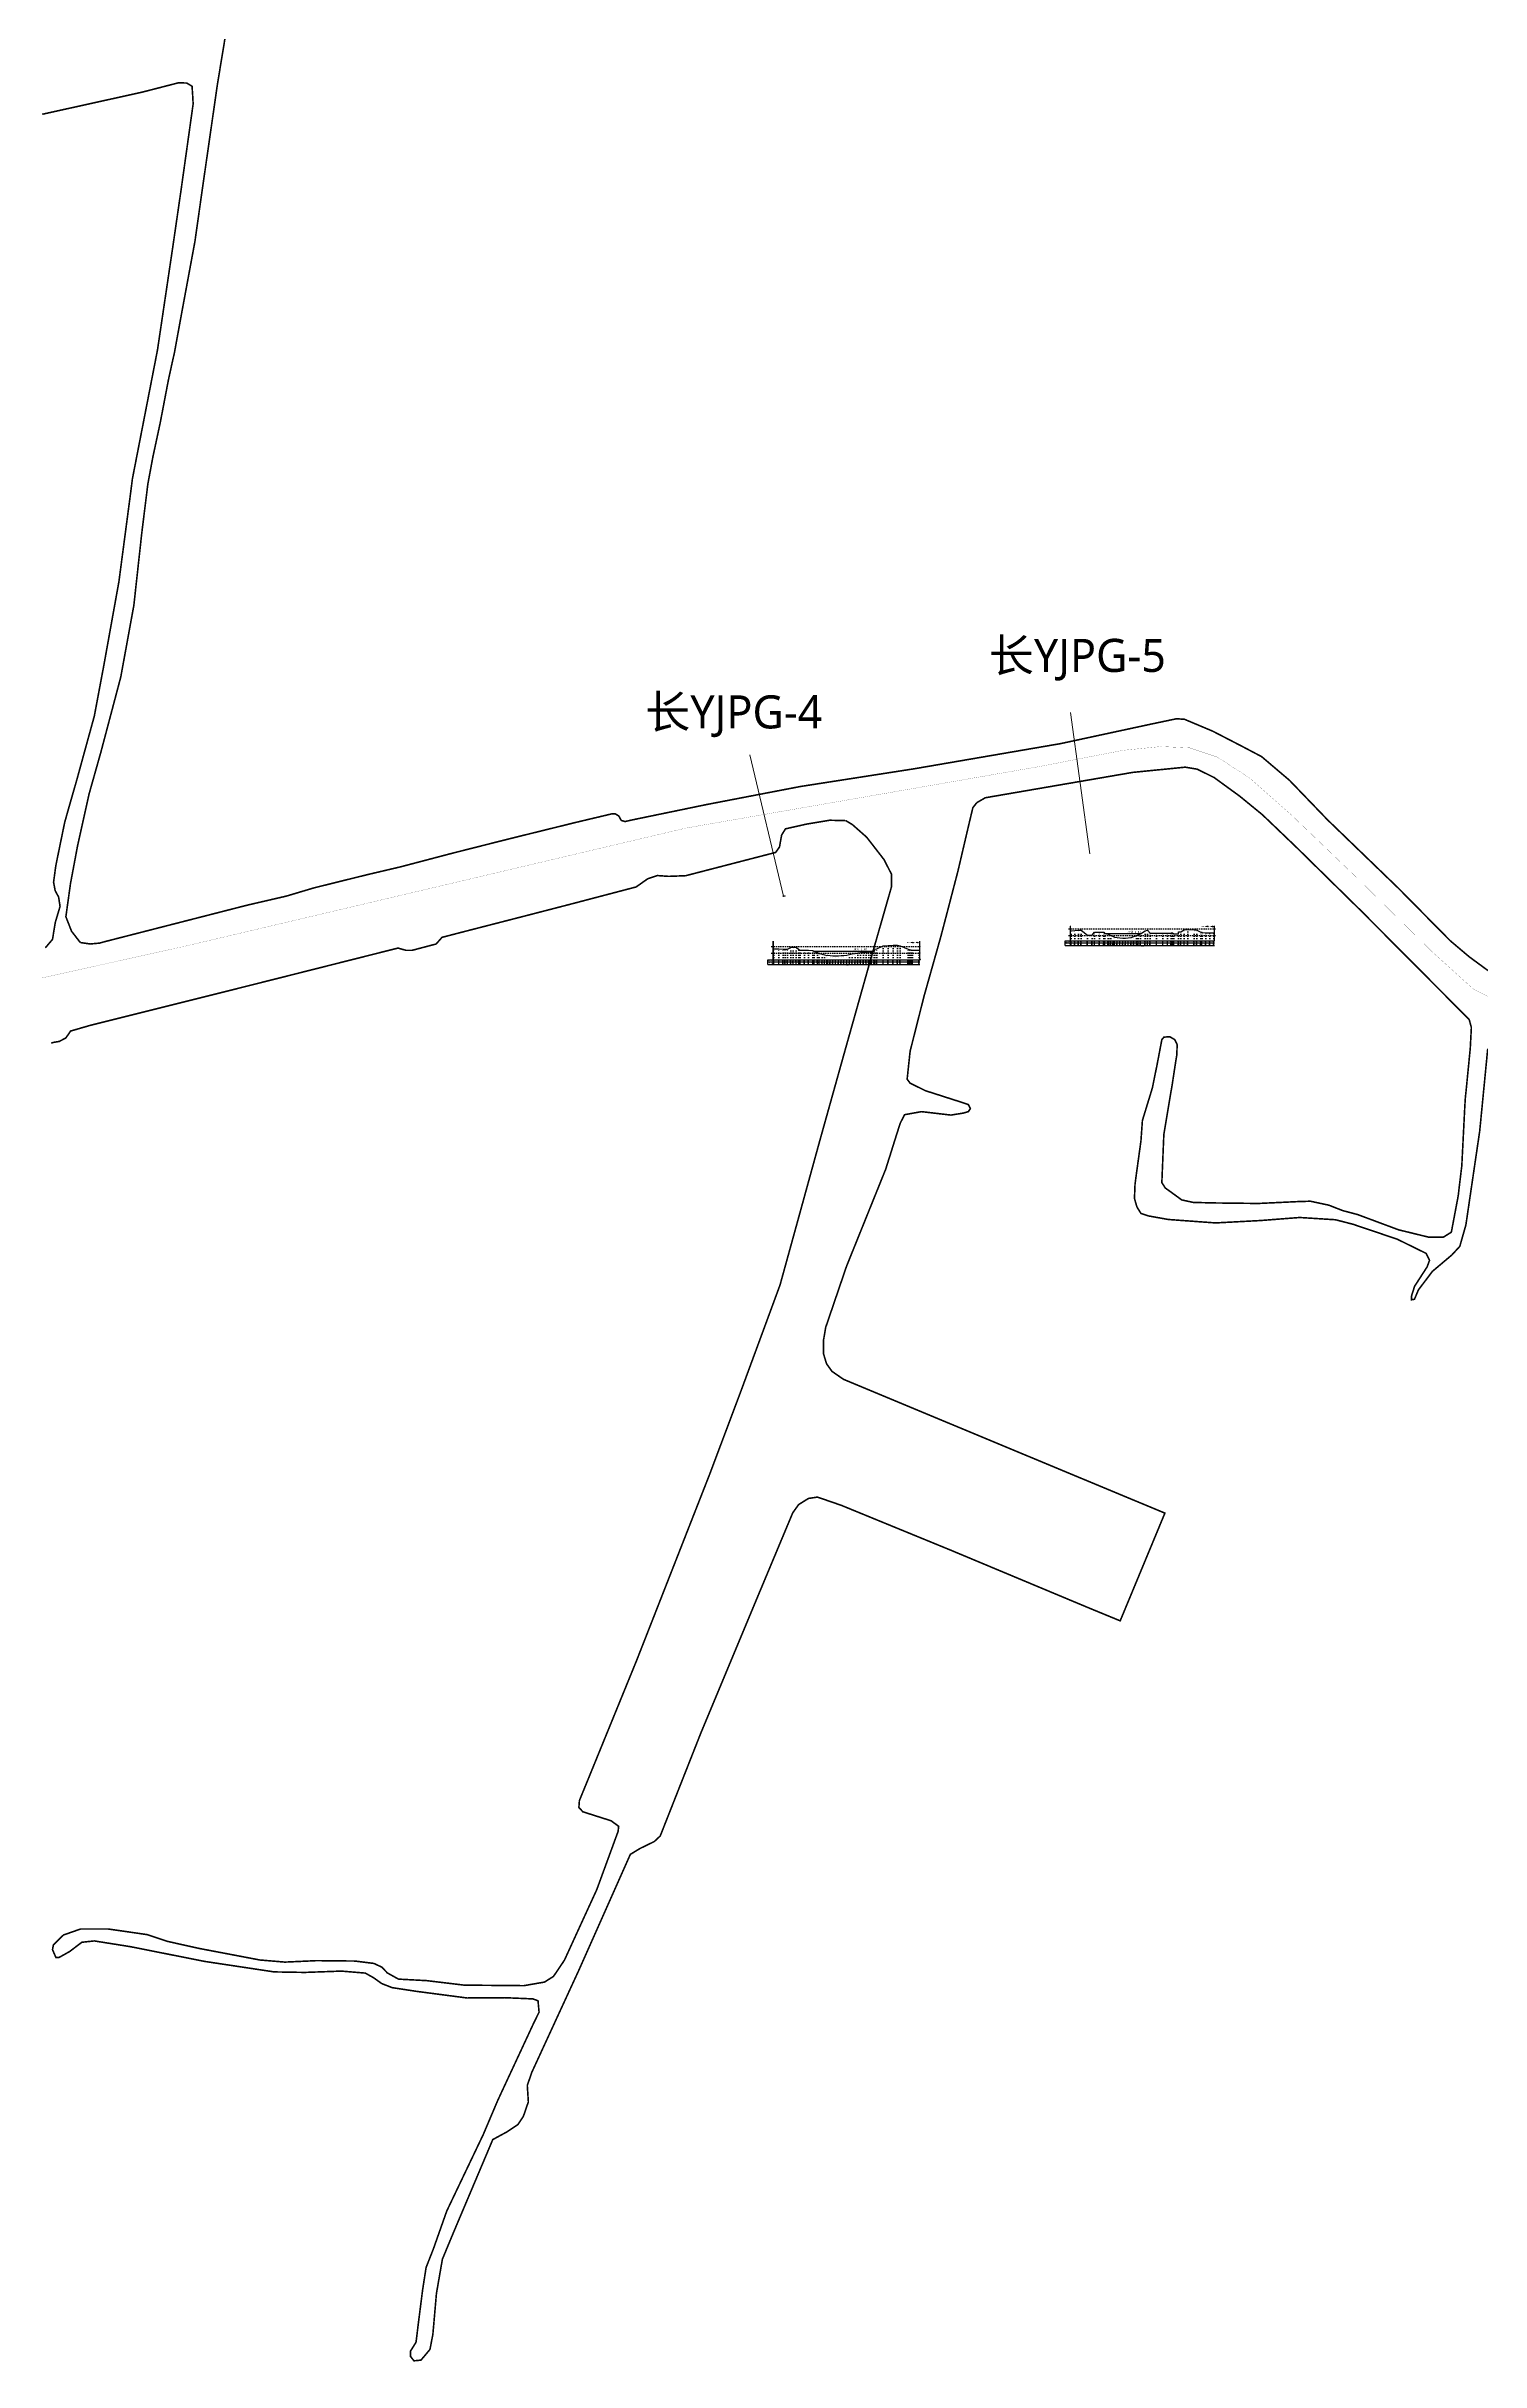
# Model space of a CAD drawing. Header units: millimetres. Extents: x 492417 to 501387, y 3423661 to 3433273.
# Drawn here: x 494149 to 495234, y 3423661 to 3425410 of the extents above; entities that cross this region are included whole.
import ezdxf
from ezdxf.enums import TextEntityAlignment as Align

# ---------------------------------------------------------------- set-up
doc = ezdxf.new("R2010")
doc.units = ezdxf.units.MM
doc.linetypes.add('X4', pattern=[1.6, 0, -1.6])
for name, color, linetype in [('DMX', 1, 'Continuous'), ('zdm1', 2, 'Continuous'), ('ZDMT5', 3, 'Continuous'), ('断面号', 7, 'Continuous'), ('断面线', 6, 'Continuous'), ('水位', 4, 'Continuous')]:
    doc.layers.add(name, color=color, linetype=linetype)
doc.layers.add('市级河道', color=160, linetype='Continuous', lineweight=40)
doc.layers.add('常水位岸线', color=7, linetype='Continuous', lineweight=0, true_color=0x00aeef)
doc.styles.add('HZ', font='rs.shx', dxfattribs={"width": 0.8, "bigfont": 'hztxt.shx'})
doc.styles.add('stxt', font='txt.shx', dxfattribs={"width": 0.8, "bigfont": 'hztxt.shx'})
doc.styles.add('微软雅黑', font='msyh.ttf')
doc.styles.add('黑体', font='simhei.ttf')

# ---------------------------------------------------------------- blocks, each defined once
blk = doc.blocks.new('0806042')
blk.add_lwpolyline([(-0.1, 0, 0.2, 0.2, 1), (0.1, 0, 0.2, 0.2, 1)], format="xyseb", close=True)

msp = doc.modelspace()

# ---------------------------------------------------------------- linework, layer by layer
at = {"layer": 'DMX', "linetype": 'Continuous', "flags": 128}
for points in [[(494923.9, 3424742.1), (494926.8, 3424742.3), (494929.4, 3424742.5), (494931.4, 3424742.5), (494936.2, 3424738.8), (494939.7, 3424738.8), (494941.7, 3424741.1), (494945.3, 3424741.1), (494948.7, 3424741.1), (494949.4, 3424739.9), (494951.8, 3424739.4), (494952.3, 3424739.2), (494954, 3424738.5), (494955.8, 3424737.8), (494956.6, 3424737.3), (494958.7, 3424736.9), (494960.8, 3424736.7), (494963, 3424736.5), (494965.1, 3424736.5), (494967.1, 3424736.7), (494969.2, 3424737.1), (494971.3, 3424737.7), (494973.4, 3424738.3), (494974.7, 3424738.9), (494976.3, 3424739.7), (494979.9, 3424742.1), (494981.7, 3424742.5), (494983.6, 3424740.2), (494988.5, 3424740.2), (494993.3, 3424740.2), (494996.8, 3424740.2), (494999.5, 3424740.2), (494999.8, 3424740.5), (495000.6, 3424740.5), (495001.5, 3424739.7), (495005, 3424739.7), (495005.1, 3424741.3), (495006.9, 3424741.4), (495009.4, 3424742.7), (495012.1, 3424743), (495017, 3424742.9), (495019, 3424742.6), (495021.9, 3424741.1), (495022.7, 3424741), (495022.9, 3424740.7), (495025.8, 3424740.6), (495028.8, 3424740.6), (495031.8, 3424740.6)], [(494699.2, 3424728.5), (494703, 3424728.4), (494706.1, 3424728.3), (494707.6, 3424728.2), (494709.5, 3424728.2), (494711.9, 3424729.5), (494713.7, 3424729.7), (494716.1, 3424729.7), (494718.1, 3424727.9), (494719.1, 3424727.4), (494722.3, 3424727.4), (494725.4, 3424727.4), (494728.7, 3424727.2), (494729.7, 3424726.3), (494732.2, 3424725.6), (494733.5, 3424725), (494735.6, 3424724.3), (494737.4, 3424723.8), (494739.3, 3424723.5), (494739.9, 3424723.6), (494741.6, 3424723.4), (494743.7, 3424723.1), (494745.8, 3424723.2), (494747.9, 3424723.2), (494750, 3424723.3), (494752, 3424723.3), (494754.2, 3424723.6), (494756.4, 3424724.1), (494758.4, 3424724.6), (494760.6, 3424724.9), (494762.6, 3424725.4), (494764.7, 3424725.7), (494766.8, 3424725.9), (494768.9, 3424726), (494771, 3424726.1), (494772.4, 3424726.1), (494772.9, 3424726), (494775, 3424726.3), (494775.5, 3424728.3), (494777, 3424728.4), (494781.9, 3424730.7), (494785.5, 3424731), (494789.3, 3424731.1), (494792.7, 3424731.1), (494794.7, 3424730.8), (494800.6, 3424728.1), (494801.8, 3424727.9), (494802.9, 3424727.6), (494804, 3424727.5), (494808.9, 3424727.5)]]:
    msp.add_lwpolyline(points, dxfattribs=at)
at = {"layer": 'zdm1', "linetype": 'X4'}
for p, q in [((494922.4, 3424743.5), (495033.3, 3424743.5)), ((494922.4, 3424738.5), (495033.3, 3424738.5)), ((494697.7, 3424730.2), (494810.4, 3424730.2)), ((494697.7, 3424725.2), (494810.4, 3424725.2)), ((494697.7, 3424720.2), (494810.4, 3424720.2))]:
    msp.add_line(p, q, dxfattribs=at)
at = {"layer": 'zdm1', "linetype": 'Continuous'}
for p, q in [((494923.4, 3424734.5), (494923.4, 3424745.5)), ((494923.5, 3424734.5), (494923.5, 3424745.5)), ((495032.3, 3424734.5), (495032.3, 3424745.5)), ((495032.4, 3424734.5), (495032.4, 3424745.5)), ((494694.7, 3424716.7), (494694.7, 3424720.2)), ((494694.7, 3424720.2), (494699.2, 3424720.2)), ((494694.7, 3424718.7), (494809.4, 3424718.7)), ((494698.7, 3424720.2), (494698.7, 3424734.2)), ((494698.7, 3424716.7), (494698.7, 3424720.2)), ((494698.8, 3424720.2), (494698.8, 3424734.2)), ((494699.2, 3424720.2), (494809.4, 3424720.2)), ((494809.4, 3424720.2), (494809.4, 3424734.2)), ((494809.5, 3424720.2), (494809.5, 3424734.2)), ((494919.4, 3424731), (494919.4, 3424734.5)), ((494919.4, 3424734.5), (494923.9, 3424734.5)), ((494919.4, 3424733), (495032.3, 3424733)), ((494919.4, 3424731), (495032.3, 3424731)), ((494923.4, 3424731), (494923.4, 3424734.5)), ((494923.9, 3424734.5), (495032.3, 3424734.5)), ((494694.7, 3424716.7), (494809.4, 3424716.7))]:
    msp.add_line(p, q, dxfattribs=at)
at = {"layer": 'zdm1', "linetype": 'Continuous', "flags": 128}
for points in [[(494923.4, 3424745.5, 0.1, 0.1, 0), (494923.4, 3424746.5, 0.1, 0.1, 0)], [(494923.4, 3424743.5, 0.1, 0.1, 0), (494923.4, 3424744.5, 0.1, 0.1, 0)], [(494923.4, 3424741.5, 0.1, 0.1, 0), (494923.4, 3424742.5, 0.1, 0.1, 0)], [(494923.4, 3424739.5, 0.1, 0.1, 0), (494923.4, 3424740.5, 0.1, 0.1, 0)], [(494923.4, 3424737.5, 0.1, 0.1, 0), (494923.4, 3424738.5, 0.1, 0.1, 0)], [(494923.4, 3424735.5, 0.1, 0.1, 0), (494923.4, 3424736.5, 0.1, 0.1, 0)], [(495032.3, 3424745.5, 0.1, 0.1, 0), (495032.3, 3424746.5, 0.1, 0.1, 0)], [(495032.3, 3424743.5, 0.1, 0.1, 0), (495032.3, 3424744.5, 0.1, 0.1, 0)], [(495032.3, 3424741.5, 0.1, 0.1, 0), (495032.3, 3424742.5, 0.1, 0.1, 0)], [(495032.3, 3424739.5, 0.1, 0.1, 0), (495032.3, 3424740.5, 0.1, 0.1, 0)], [(495032.3, 3424737.5, 0.1, 0.1, 0), (495032.3, 3424738.5, 0.1, 0.1, 0)], [(495032.3, 3424735.5, 0.1, 0.1, 0), (495032.3, 3424736.5, 0.1, 0.1, 0)], [(494698.7, 3424733.2, 0.1, 0.1, 0), (494698.7, 3424734.2, 0.1, 0.1, 0)], [(494698.7, 3424731.2, 0.1, 0.1, 0), (494698.7, 3424732.2, 0.1, 0.1, 0)], [(494698.7, 3424729.2, 0.1, 0.1, 0), (494698.7, 3424730.2, 0.1, 0.1, 0)], [(494698.7, 3424727.2, 0.1, 0.1, 0), (494698.7, 3424728.2, 0.1, 0.1, 0)], [(494698.7, 3424725.2, 0.1, 0.1, 0), (494698.7, 3424726.2, 0.1, 0.1, 0)], [(494698.7, 3424723.2, 0.1, 0.1, 0), (494698.7, 3424724.2, 0.1, 0.1, 0)], [(494698.7, 3424721.2, 0.1, 0.1, 0), (494698.7, 3424722.2, 0.1, 0.1, 0)], [(494809.4, 3424733.2, 0.1, 0.1, 0), (494809.4, 3424734.2, 0.1, 0.1, 0)], [(494809.4, 3424731.2, 0.1, 0.1, 0), (494809.4, 3424732.2, 0.1, 0.1, 0)], [(494809.4, 3424729.2, 0.1, 0.1, 0), (494809.4, 3424730.2, 0.1, 0.1, 0)], [(494809.4, 3424727.2, 0.1, 0.1, 0), (494809.4, 3424728.2, 0.1, 0.1, 0)], [(494809.4, 3424725.2, 0.1, 0.1, 0), (494809.4, 3424726.2, 0.1, 0.1, 0)], [(494809.4, 3424723.2, 0.1, 0.1, 0), (494809.4, 3424724.2, 0.1, 0.1, 0)], [(494809.4, 3424721.2, 0.1, 0.1, 0), (494809.4, 3424722.2, 0.1, 0.1, 0)]]:
    msp.add_lwpolyline(points, format="xyseb", dxfattribs=at)
at = {"layer": 'ZDMT5', "linetype": 'X4'}
for p, q in [((494923.9, 3424734.5), (494923.9, 3424742.1)), ((494926.8, 3424734.5), (494926.8, 3424742.3)), ((494929.4, 3424734.5), (494929.4, 3424742.5)), ((494931.4, 3424734.5), (494931.4, 3424742.5)), ((494936.2, 3424734.5), (494936.2, 3424738.8)), ((494939.7, 3424734.5), (494939.7, 3424738.8)), ((494941.7, 3424734.5), (494941.7, 3424741.1)), ((494945.3, 3424734.5), (494945.3, 3424741.1)), ((494948.7, 3424734.5), (494948.7, 3424741.1)), ((494949.4, 3424734.5), (494949.4, 3424739.9)), ((494951.8, 3424734.5), (494951.8, 3424739.4)), ((494952.3, 3424734.5), (494952.3, 3424739.2)), ((494954, 3424734.5), (494954, 3424738.5)), ((494955.8, 3424734.5), (494955.8, 3424737.8)), ((494956.6, 3424734.5), (494956.6, 3424737.3)), ((494958.7, 3424734.5), (494958.7, 3424736.9)), ((494960.8, 3424734.5), (494960.8, 3424736.7)), ((494963, 3424734.5), (494963, 3424736.5)), ((494965.1, 3424734.5), (494965.1, 3424736.5)), ((494967.1, 3424734.5), (494967.1, 3424736.7)), ((494969.2, 3424734.5), (494969.2, 3424737.1)), ((494971.3, 3424734.5), (494971.3, 3424737.7)), ((494973.4, 3424734.5), (494973.4, 3424738.3)), ((494974.7, 3424734.5), (494974.7, 3424738.9)), ((494976.3, 3424734.5), (494976.3, 3424739.7)), ((494979.9, 3424734.5), (494979.9, 3424742.1)), ((494981.7, 3424734.5), (494981.7, 3424742.5)), ((494983.6, 3424734.5), (494983.6, 3424740.2)), ((494988.5, 3424734.5), (494988.5, 3424740.2)), ((494993.3, 3424734.5), (494993.3, 3424740.2)), ((494996.8, 3424734.5), (494996.8, 3424740.2)), ((494999.5, 3424734.5), (494999.5, 3424740.2)), ((494999.8, 3424734.5), (494999.8, 3424740.5)), ((495000.6, 3424734.5), (495000.6, 3424740.5)), ((495001.5, 3424734.5), (495001.5, 3424739.7)), ((495005, 3424734.5), (495005, 3424739.7)), ((495005.1, 3424734.5), (495005.1, 3424741.3)), ((495006.9, 3424734.5), (495006.9, 3424741.4)), ((495009.4, 3424734.5), (495009.4, 3424742.7)), ((495012.1, 3424734.5), (495012.1, 3424743)), ((495017, 3424734.5), (495017, 3424742.9)), ((495019, 3424734.5), (495019, 3424742.6)), ((495021.9, 3424734.5), (495021.9, 3424741.1)), ((495022.7, 3424734.5), (495022.7, 3424741)), ((495022.9, 3424734.5), (495022.9, 3424740.7)), ((495025.8, 3424734.5), (495025.8, 3424740.6)), ((495028.8, 3424734.5), (495028.8, 3424740.6)), ((495031.8, 3424734.5), (495031.8, 3424740.6)), ((494699.2, 3424720.2), (494699.2, 3424728.5)), ((494703, 3424720.2), (494703, 3424728.4)), ((494706.1, 3424720.2), (494706.1, 3424728.3)), ((494707.6, 3424720.2), (494707.6, 3424728.2)), ((494709.5, 3424720.2), (494709.5, 3424728.2)), ((494711.9, 3424720.2), (494711.9, 3424729.5)), ((494713.7, 3424720.2), (494713.7, 3424729.7)), ((494716.1, 3424720.2), (494716.1, 3424729.7)), ((494718.1, 3424720.2), (494718.1, 3424727.9)), ((494719.1, 3424720.2), (494719.1, 3424727.4)), ((494722.3, 3424720.2), (494722.3, 3424727.4)), ((494725.4, 3424720.2), (494725.4, 3424727.4)), ((494728.7, 3424720.2), (494728.7, 3424727.2)), ((494729.7, 3424720.2), (494729.7, 3424726.3)), ((494732.2, 3424720.2), (494732.2, 3424725.6)), ((494733.5, 3424720.2), (494733.5, 3424725)), ((494735.6, 3424720.2), (494735.6, 3424724.3)), ((494737.4, 3424720.2), (494737.4, 3424723.8)), ((494739.3, 3424720.2), (494739.3, 3424723.5)), ((494739.9, 3424720.2), (494739.9, 3424723.6)), ((494741.6, 3424720.2), (494741.6, 3424723.4)), ((494743.7, 3424720.2), (494743.7, 3424723.1)), ((494745.8, 3424720.2), (494745.8, 3424723.2)), ((494747.9, 3424720.2), (494747.9, 3424723.2)), ((494750, 3424720.2), (494750, 3424723.3)), ((494752, 3424720.2), (494752, 3424723.3)), ((494754.2, 3424720.2), (494754.2, 3424723.6)), ((494756.4, 3424720.2), (494756.4, 3424724.1)), ((494758.4, 3424720.2), (494758.4, 3424724.6)), ((494760.6, 3424720.2), (494760.6, 3424724.9)), ((494762.6, 3424720.2), (494762.6, 3424725.4)), ((494764.7, 3424720.2), (494764.7, 3424725.7)), ((494766.8, 3424720.2), (494766.8, 3424725.9)), ((494768.9, 3424720.2), (494768.9, 3424726)), ((494771, 3424720.2), (494771, 3424726.1)), ((494772.4, 3424720.2), (494772.4, 3424726.1)), ((494772.9, 3424720.2), (494772.9, 3424726)), ((494775, 3424720.2), (494775, 3424726.3)), ((494775.5, 3424720.2), (494775.5, 3424728.3)), ((494777, 3424720.2), (494777, 3424728.4)), ((494781.9, 3424720.2), (494781.9, 3424730.7)), ((494785.5, 3424720.2), (494785.5, 3424731)), ((494789.3, 3424720.2), (494789.3, 3424731.1)), ((494792.7, 3424720.2), (494792.7, 3424731.1)), ((494794.7, 3424720.2), (494794.7, 3424730.8)), ((494800.6, 3424720.2), (494800.6, 3424728.1)), ((494801.8, 3424720.2), (494801.8, 3424727.9)), ((494802.9, 3424720.2), (494802.9, 3424727.6)), ((494804, 3424720.2), (494804, 3424727.5)), ((494808.9, 3424720.2), (494808.9, 3424727.5))]:
    msp.add_line(p, q, dxfattribs=at)
at = {"layer": 'ZDMT5', "linetype": 'Continuous'}
for p, q in [((494699.2, 3424716.7), (494699.2, 3424720.2)), ((494703, 3424716.7), (494703, 3424720.2)), ((494706.1, 3424716.7), (494706.1, 3424720.2)), ((494707.6, 3424716.7), (494707.6, 3424720.2)), ((494709.5, 3424716.7), (494709.5, 3424720.2)), ((494711.9, 3424716.7), (494711.9, 3424720.2)), ((494713.7, 3424716.7), (494713.7, 3424720.2)), ((494716.1, 3424716.7), (494716.1, 3424720.2)), ((494718.1, 3424716.7), (494718.1, 3424720.2)), ((494719.1, 3424716.7), (494719.1, 3424720.2)), ((494722.3, 3424716.7), (494722.3, 3424720.2)), ((494725.4, 3424716.7), (494725.4, 3424720.2)), ((494728.7, 3424716.7), (494728.7, 3424720.2)), ((494729.7, 3424716.7), (494729.7, 3424720.2)), ((494732.2, 3424716.7), (494732.2, 3424720.2)), ((494733.5, 3424716.7), (494733.5, 3424720.2)), ((494735.6, 3424716.7), (494735.6, 3424720.2)), ((494737.4, 3424716.7), (494737.4, 3424720.2)), ((494739.3, 3424716.7), (494739.3, 3424720.2)), ((494739.9, 3424716.7), (494739.9, 3424720.2)), ((494741.6, 3424716.7), (494741.6, 3424720.2)), ((494743.7, 3424716.7), (494743.7, 3424720.2)), ((494745.8, 3424716.7), (494745.8, 3424720.2)), ((494747.9, 3424716.7), (494747.9, 3424720.2)), ((494750, 3424716.7), (494750, 3424720.2)), ((494752, 3424716.7), (494752, 3424720.2)), ((494754.2, 3424716.7), (494754.2, 3424720.2)), ((494756.4, 3424716.7), (494756.4, 3424720.2)), ((494758.4, 3424716.7), (494758.4, 3424720.2)), ((494760.6, 3424716.7), (494760.6, 3424720.2)), ((494762.6, 3424716.7), (494762.6, 3424720.2)), ((494764.7, 3424716.7), (494764.7, 3424720.2)), ((494766.8, 3424716.7), (494766.8, 3424720.2)), ((494768.9, 3424716.7), (494768.9, 3424720.2)), ((494771, 3424716.7), (494771, 3424720.2)), ((494772.4, 3424716.7), (494772.4, 3424720.2)), ((494772.9, 3424716.7), (494772.9, 3424720.2)), ((494775, 3424716.7), (494775, 3424720.2)), ((494775.5, 3424716.7), (494775.5, 3424720.2)), ((494777, 3424716.7), (494777, 3424720.2)), ((494781.9, 3424716.7), (494781.9, 3424720.2)), ((494785.5, 3424716.7), (494785.5, 3424720.2)), ((494789.3, 3424716.7), (494789.3, 3424720.2)), ((494792.7, 3424716.7), (494792.7, 3424720.2)), ((494794.7, 3424716.7), (494794.7, 3424720.2)), ((494800.6, 3424716.7), (494800.6, 3424720.2)), ((494801.8, 3424716.7), (494801.8, 3424720.2)), ((494802.9, 3424716.7), (494802.9, 3424720.2)), ((494804, 3424716.7), (494804, 3424720.2)), ((494808.9, 3424716.7), (494808.9, 3424720.2)), ((494923.9, 3424731), (494923.9, 3424734.5)), ((494926.8, 3424731), (494926.8, 3424734.5)), ((494929.4, 3424731), (494929.4, 3424734.5)), ((494931.4, 3424731), (494931.4, 3424734.5)), ((494936.2, 3424731), (494936.2, 3424734.5)), ((494939.7, 3424731), (494939.7, 3424734.5)), ((494941.7, 3424731), (494941.7, 3424734.5)), ((494945.3, 3424731), (494945.3, 3424734.5)), ((494948.7, 3424731), (494948.7, 3424734.5)), ((494949.4, 3424731), (494949.4, 3424734.5)), ((494951.8, 3424731), (494951.8, 3424734.5)), ((494952.3, 3424731), (494952.3, 3424734.5)), ((494954, 3424731), (494954, 3424734.5)), ((494955.8, 3424731), (494955.8, 3424734.5)), ((494956.6, 3424731), (494956.6, 3424734.5)), ((494958.7, 3424731), (494958.7, 3424734.5)), ((494960.8, 3424731), (494960.8, 3424734.5)), ((494963, 3424731), (494963, 3424734.5)), ((494965.1, 3424731), (494965.1, 3424734.5)), ((494967.1, 3424731), (494967.1, 3424734.5)), ((494969.2, 3424731), (494969.2, 3424734.5)), ((494971.3, 3424731), (494971.3, 3424734.5)), ((494973.4, 3424731), (494973.4, 3424734.5)), ((494974.7, 3424731), (494974.7, 3424734.5)), ((494976.3, 3424731), (494976.3, 3424734.5)), ((494979.9, 3424731), (494979.9, 3424734.5)), ((494981.7, 3424731), (494981.7, 3424734.5)), ((494983.6, 3424731), (494983.6, 3424734.5)), ((494988.5, 3424731), (494988.5, 3424734.5)), ((494993.3, 3424731), (494993.3, 3424734.5)), ((494996.8, 3424731), (494996.8, 3424734.5)), ((494999.5, 3424731), (494999.5, 3424734.5)), ((495000.6, 3424731), (495000.6, 3424734.5)), ((495001.5, 3424731), (495001.5, 3424734.5)), ((495005, 3424731), (495005, 3424734.5)), ((495006.9, 3424731), (495006.9, 3424734.5)), ((495009.4, 3424731), (495009.4, 3424734.5)), ((495012.1, 3424731), (495012.1, 3424734.5)), ((495017, 3424731), (495017, 3424734.5)), ((495019, 3424731), (495019, 3424734.5)), ((495021.9, 3424731), (495021.9, 3424734.5)), ((495022.7, 3424731), (495022.7, 3424734.5)), ((495025.8, 3424731), (495025.8, 3424734.5)), ((495028.8, 3424731), (495028.8, 3424734.5)), ((495031.8, 3424731), (495031.8, 3424734.5))]:
    msp.add_line(p, q, dxfattribs=at)
at = {"layer": '市级河道', "lineweight": 0, "const_width": 0.1}
msp.add_lwpolyline([(494145.5, 3424706.4), (494254.7, 3424730.6), (494632.7, 3424819.7), (494900, 3424866.2), (494962.9, 3424878.4), (494991.7, 3424881.3), (495013.6, 3424880.3), (495034.3, 3424873.4), (495059.1, 3424857.4), (495091.2, 3424828.9), (495139.7, 3424782.4), (495197, 3424726.1), (495228.2, 3424697.9), (495254, 3424685.1), (495282.2, 3424676.9), (495427, 3424668.1), (495528.8, 3424673), (495646.4, 3424671.7), (495691.1, 3424670.2), (495721.1, 3424674.1), (495741.9, 3424675.1), (495772.5, 3424669.5), (495874.7, 3424650.2), (495994.6, 3424632.2)], dxfattribs=at)
at = {"layer": '常水位岸线', "const_width": 1.2, "flags": 128}
for points in [[(494288.3, 3425441.9), (494278.4, 3425381.8), (494267.9, 3425308.9), (494266.3, 3425297.7), (494261.4, 3425263.1), (494251.3, 3425208.6), (494245.9, 3425179), (494244.1, 3425171), (494241.3, 3425158.2), (494235.2, 3425126.3), (494229.6, 3425100.2), (494225.8, 3425079.8), (494221.2, 3425042.7), (494215.2, 3424988), (494205.3, 3424933.8), (494190.3, 3424877.2), (494181.3, 3424845.3), (494172.6, 3424806.1), (494167.3, 3424777.8), (494163.8, 3424752.7), (494168.1, 3424741.7), (494174.7, 3424733.2)], [(494148.3, 3424729.2), (494153.7, 3424735.6), (494155.3, 3424745.4), (494155.8, 3424748.4), (494159.4, 3424760.5), (494158.3, 3424767.6), (494155.7, 3424772.4), (494154.5, 3424778.8), (494155.9, 3424789.1), (494156.2, 3424791.3), (494158.3, 3424801.6), (494162.9, 3424824), (494166, 3424835), (494172, 3424855.9), (494185.3, 3424904.3), (494192.4, 3424942.1), (494194.8, 3424955.4), (494203.9, 3425005.9), (494212.6, 3425071.8), (494214.1, 3425083.6), (494231.4, 3425172.4), (494233.1, 3425181.2), (494244.9, 3425260.6), (494250.9, 3425301.9), (494260, 3425366.7), (494260, 3425367.6), (494259.6, 3425374.7), (494259.2, 3425380.3), (494255.2, 3425382.7), (494249, 3425382.9), (494221.4, 3425375.8), (494221.4, 3425375.8), (494145.9, 3425359.1)], [(494174.7, 3424733.2), (494182.2, 3424732.1), (494186.4, 3424732.5), (494189.1, 3424732.7), (494193, 3424733.8), (494300.8, 3424761.4), (494330.6, 3424768.3), (494351.4, 3424774.5), (494391.8, 3424784.5), (494416.9, 3424790.4), (494455.3, 3424800.5), (494499.6, 3424811.7), (494549.5, 3424824), (494576.9, 3424830.5), (494579.1, 3424830.5), (494581.9, 3424828.8), (494583.7, 3424825.5), (494586.6, 3424824.6), (494591.3, 3424825.7), (494647.9, 3424837.4), (494719.2, 3424851.1), (494805.3, 3424864.5), (494915.9, 3424883.5), (494985.5, 3424898.5), (495003.6, 3424902.3), (495009.6, 3424901.9), (495031, 3424892.9), (495052.9, 3424881.6), (495067.9, 3424873.7), (495089, 3424855.8), (495117.6, 3424826.1), (495171.7, 3424773.9), (495210.5, 3424734.6), (495224.8, 3424722.5), (495239.1, 3424712)], [(494852.6, 3424838.9), (494859, 3424842.6), (494970.7, 3424861.8), (495010.2, 3424865.7), (495019.2, 3424864.2), (495032, 3424857.9), (495051.5, 3424843.7), (495068.5, 3424829.8), (495093.7, 3424805.7), (495143.2, 3424757.1), (495224.9, 3424675)], [(494152.7, 3424657.1), (494154.2, 3424657.7), (494157.8, 3424658.3), (494158.7, 3424658.4), (494163.8, 3424661.1), (494167.4, 3424666.3), (494182.2, 3424670.6), (494221.8, 3424680.5), (494302.2, 3424700.6), (494414.9, 3424729), (494421, 3424727.3), (494425.6, 3424727.3), (494443.8, 3424732.1), (494448.2, 3424737.1), (494453.2, 3424738.4), (494462.8, 3424740.9), (494513, 3424753.8), (494545.1, 3424762.1), (494595, 3424775.2), (494603.8, 3424781.4), (494611, 3424783.8), (494619.6, 3424783.2), (494632.5, 3424783.7), (494700.5, 3424801.3), (494703.4, 3424805.4), (494705, 3424814.4), (494707.9, 3424819.1), (494723.9, 3424822.7), (494741.4, 3424825.6), (494753.5, 3424825.3)], [(494852.6, 3424838.9), (494849.6, 3424835.1), (494846.5, 3424822.1), (494838.3, 3424787.1), (494829.2, 3424752.2), (494825.2, 3424737), (494812.7, 3424692.7), (494802.2, 3424651.2), (494801.9, 3424648.6), (494799.9, 3424629.9), (494802.2, 3424626.9), (494813.8, 3424621.2), (494839.4, 3424613), (494846.2, 3424610.7), (494847.7, 3424607.7), (494847.4, 3424607.2), (494846.2, 3424605.4), (494842.4, 3424604.3), (494833, 3424602.8), (494810.8, 3424605.4), (494798, 3424603.1), (494794.7, 3424596.7), (494792.2, 3424588.9), (494790.4, 3424583.2), (494787.9, 3424575.2), (494785.2, 3424566.7), (494783.7, 3424561.9), (494754.1, 3424488.6), (494738.3, 3424442.3), (494736.7, 3424432.8), (494736.7, 3424432.8), (494736.7, 3424422.3), (494737.8, 3424418.7), (494739, 3424414.8), (494743.1, 3424409.1), (494751.8, 3424403.1), (494861.6, 3424357.4), (494994.8, 3424302), (494961, 3424220.6), (494937.2, 3424230.4), (494833.1, 3424273.9), (494750.1, 3424307.9), (494732.1, 3424314.1), (494725.3, 3424313.1), (494717.8, 3424308.4), (494713.4, 3424302.2), (494687.7, 3424240.8), (494643.8, 3424135.5), (494613.2, 3424058), (494608.7, 3424053.8), (494597.8, 3424048.5), (494590.6, 3424044.1), (494552.1, 3423957.5), (494516.1, 3423879.4), (494512.7, 3423869.5), (494513.5, 3423857.1), (494511.2, 3423850.4), (494509.7, 3423846.1), (494505.6, 3423839.9), (494497.3, 3423834.4), (494486.6, 3423828.6), (494458.8, 3423762.9), (494456.1, 3423756.5), (494448.5, 3423738.2), (494444, 3423712.3), (494441.3, 3423681.4), (494439.1, 3423670), (494432.3, 3423661.9), (494427, 3423661.4), (494424.4, 3423664.7), (494424.4, 3423668.8), (494428.5, 3423675.3), (494428.8, 3423677.2), (494430.4, 3423690.4), (494433.6, 3423715.4), (494435.8, 3423729.5), (494436.2, 3423732), (494441.7, 3423746), (494451.8, 3423774.6), (494479.4, 3423832.4), (494490.4, 3423858.3), (494517.4, 3423916.3), (494521.6, 3423924.9), (494520.8, 3423933.5), (494516.9, 3423934.9), (494495.7, 3423935.8), (494467.1, 3423935.6), (494428.9, 3423940.6), (494410.5, 3423943.4), (494402.6, 3423946.5), (494396.6, 3423950.8), (494390.2, 3423954.4), (494372.1, 3423955.9), (494344.3, 3423954.9), (494321.3, 3423955.3), (494268.9, 3423963.2), (494212.4, 3423974.4), (494185.3, 3423978.7), (494175.9, 3423977.7), (494166.5, 3423970.6), (494158.6, 3423966.2), (494156.3, 3423966.1), (494153.7, 3423972.1), (494154, 3423973.8), (494154.4, 3423975.8), (494162, 3423983.2), (494174.9, 3423987.7), (494196, 3423987.7), (494225.1, 3423983.5), (494240.5, 3423978.4), (494264.2, 3423973.1), (494310.5, 3423964.3), (494329.4, 3423962.7), (494353.4, 3423963.8), (494382.4, 3423963.5), (494396.7, 3423961.7), (494402.7, 3423958.9), (494406.9, 3423954.5), (494415.2, 3423949.9), (494416.1, 3423949.8), (494436.6, 3423948.7), (494465, 3423945.3), (494510.1, 3423944.9), (494525.7, 3423947.6), (494532.5, 3423951.9), (494539, 3423961.5), (494540.8, 3423964.2), (494552.2, 3423989.1), (494565.2, 3424017.4), (494581.4, 3424061.6), (494581.4, 3424062), (494581.8, 3424065.3), (494576.1, 3424069.5), (494554.7, 3424076.3), (494551.7, 3424079.6), (494552.1, 3424084.8), (494558.7, 3424100.9), (494595.3, 3424190.5), (494650.6, 3424331.4), (494674.3, 3424394.4), (494703.8, 3424474.4), (494717.9, 3424525.5), (494717.9, 3424525.5), (494733.9, 3424583.6), (494735.8, 3424590.4), (494753.2, 3424652.6), (494753.2, 3424652.6), (494771.2, 3424716.5), (494788.1, 3424775.4), (494788.1, 3424784.8), (494782.4, 3424795.9), (494769.3, 3424812.8), (494758.4, 3424822.4), (494753.5, 3424825.3)], [(495224.9, 3424675), (495226.5, 3424669.1), (495226.5, 3424668.2), (495225.7, 3424653.2), (495222.8, 3424623.7), (495222, 3424615.9), (495221.6, 3424609.7), (495219.3, 3424564.4), (495217.3, 3424547.9), (495216.6, 3424541.8), (495211.4, 3424514.3), (495205.3, 3424510.5), (495194.4, 3424510.5), (495171.5, 3424516.1), (495140.6, 3424527.6), (495129.3, 3424530.6), (495118.8, 3424534.7), (495104.8, 3424537.7), (495095.1, 3424537.4), (495065.4, 3424536), (495032.3, 3424536.4), (495016.2, 3424536.8), (495007.5, 3424538.7), (495003, 3424542), (494995.1, 3424547.7), (494992.5, 3424551.8), (494994, 3424588), (494995.5, 3424597.2), (495000.4, 3424626.3), (495003, 3424643.3), (495003.8, 3424648.1), (495003.8, 3424648.5), (495004.1, 3424656), (495002.3, 3424659.8), (494998.5, 3424662), (494994, 3424661.7), (494993.9, 3424661.5), (494992.5, 3424659.8), (494990.2, 3424647.7), (494988.8, 3424640.4), (494985.3, 3424623.2), (494977.8, 3424598.7), (494976.7, 3424583.3), (494973, 3424556.5), (494972.2, 3424550.3), (494971.8, 3424539.8), (494972.7, 3424536.6), (494973.7, 3424533.3), (494976.2, 3424529.3), (494976.7, 3424528.5), (494982.3, 3424526.6), (494997.4, 3424523.9), (495033.1, 3424521.3), (495067, 3424523.1), (495096.7, 3424525.4), (495123.8, 3424523.7), (495137, 3424520.3), (495170.5, 3424509), (495192.3, 3424498.3), (495194.2, 3424494.5), (495194.9, 3424493), (495193.5, 3424489.2), (495193.1, 3424488.1), (495190.7, 3424484.4), (495183.6, 3424473.4), (495181.2, 3424465.8), (495181.2, 3424463.2), (495183.5, 3424463.6), (495186.5, 3424470.7), (495197.1, 3424484.7), (495211.8, 3424497.1), (495217.8, 3424503.6), (495222.4, 3424519.8), (495232.8, 3424590.4), (495233.6, 3424598.4), (495238.9, 3424652.9)]]:
    msp.add_lwpolyline(points, dxfattribs=at)
at = {"layer": '断面线', "lineweight": 0}
for p, q in [((494923.5, 3424907.1, 10), (494938.1, 3424800.1, 10)), ((494681, 3424875, 10), (494706.3, 3424768.2, 10))]:
    msp.add_line(p, q, dxfattribs=at)
at = {"layer": '水位', "linetype": 'Continuous', "flags": 128}
for points in [[(494949.3, 3424740), (494949.4, 3424740), (494951.8, 3424740), (494952.3, 3424740), (494954, 3424740), (494955.8, 3424740), (494956.6, 3424740), (494958.7, 3424740), (494960.8, 3424740), (494963, 3424740), (494965.1, 3424740), (494967.1, 3424740), (494969.2, 3424740), (494971.3, 3424740), (494973.4, 3424740), (494974.7, 3424740), (494976.3, 3424740), (494976.7, 3424740)], [(494729.2, 3424726.7), (494729.7, 3424726.7), (494732.2, 3424726.7), (494733.5, 3424726.7), (494735.6, 3424726.7), (494737.4, 3424726.7), (494739.3, 3424726.7), (494739.9, 3424726.7), (494741.6, 3424726.7), (494743.7, 3424726.7), (494745.8, 3424726.7), (494747.9, 3424726.7), (494750, 3424726.7), (494752, 3424726.7), (494754.2, 3424726.7), (494756.4, 3424726.7), (494758.4, 3424726.7), (494760.6, 3424726.7), (494762.6, 3424726.7), (494764.7, 3424726.7), (494766.8, 3424726.7), (494768.9, 3424726.7), (494771, 3424726.7), (494772.4, 3424726.7), (494772.9, 3424726.7), (494775, 3424726.7), (494775.1, 3424726.7)]]:
    msp.add_lwpolyline(points, dxfattribs=at)

# ---------------------------------------------------------------- block references
at = {"layer": '断面线'}
ref = msp.add_blockref('0806042', (494706.3, 3424768.2, 8.8), dxfattribs=dict(at, xscale=0.2000000000116415, yscale=0.2000000001862645, zscale=0.1999999999999993))
ref.add_attrib('DAIMA', '901-123dt20', dxfattribs={"layer": '0', "color": 2, "height": 0.1, "style": 'stxt', "width": 0.8}).set_placement((494706.3, 3424768.1, 8.8), align=Align.TOP_CENTER)
ref.add_attrib('ZS', '8', dxfattribs={"layer": '0', "height": 0.4, "style": 'stxt', "width": 0.8}).set_placement((494706.1, 3424768.2, 8.8), align=Align.RIGHT)
ref.add_attrib('XS', '8350', (494706.5, 3424768.2, 8.8), dxfattribs={"layer": '0', "height": 0.4, "style": 'stxt', "width": 0.8})

# ---------------------------------------------------------------- texts
at = {"layer": 'zdm1', "linetype": 'Continuous', "style": 'HZ', "width": 0.8}
for s, p in [('5', (494923.3, 3424743.5)), ('0', (494923.3, 3424738.5)), ('-5', (494698.6, 3424720.2)), ('5', (494698.6, 3424730.2)), ('0', (494698.6, 3424725.2))]:
    msp.add_text(s, height=0.3, dxfattribs=at).set_placement(p, align=Align.BOTTOM_RIGHT)
for s, p in [('5', (495032.4, 3424743.5)), ('0', (495032.4, 3424738.5)), ('5', (494809.5, 3424730.2)), ('0', (494809.5, 3424725.2)), ('-5', (494809.5, 3424720.2))]:
    msp.add_text(s, height=0.3, dxfattribs=at).set_placement(p)
for s, height, p in [('地 面 高 程', 0.6, (494696.7, 3424719.5)), ('里    程', 0.6, (494696.7, 3424717.7)), ('地 面 高 程', 0.6, (494921.4, 3424733.8)), ('里    程', 0.6, (494921.4, 3424732)), ('长YJPG-5', 0.4, (494977.9, 3424730.6)), ('长YJPG-4', 0.4, (494754.1, 3424716.3))]:
    msp.add_text(s, height=height, dxfattribs=at).set_placement(p, align=Align.MIDDLE)
at = {"layer": 'ZDMT5', "linetype": 'Continuous', "style": 'HZ', "width": 0.8}
for p in [(495031.3, 3424745), (494808.4, 3424732.7)]:
    msp.add_text('比例尺:  横向 1:100  纵向 1:100', height=0.5, dxfattribs=at).set_placement(p, align=Align.BOTTOM_RIGHT)
for s, p in [('3.26', (494699.2, 3424719.5)), ('0+000.0', (494699.2, 3424717.7)), ('3.16', (494703, 3424719.5)), ('0+003.8', (494703, 3424717.7)), ('3.12', (494706, 3424719.5)), ('0+006.9', (494706, 3424717.7)), ('3.02', (494707.6, 3424719.5)), ('0+008.4', (494707.6, 3424717.7)), ('2.93', (494709.4, 3424719.5)), ('0+010.3', (494709.4, 3424717.7)), ('4.26', (494711.8, 3424719.5)), ('0+012.7', (494711.8, 3424717.7)), ('4.50', (494713.7, 3424719.5)), ('0+014.5', (494713.7, 3424717.7)), ('4.46', (494716, 3424719.5)), ('0+016.9', (494716, 3424717.7)), ('2.70', (494718, 3424719.5)), ('0+018.9', (494718, 3424717.7)), ('2.19', (494719.1, 3424719.5)), ('0+019.9', (494719.1, 3424717.7)), ('2.19', (494722.2, 3424719.5)), ('0+023.0', (494722.2, 3424717.7)), ('2.15', (494725.3, 3424719.5)), ('0+026.1', (494725.3, 3424717.7)), ('1.96', (494728.6, 3424719.5)), ('0+029.5', (494728.6, 3424717.7)), ('1.08', (494729.7, 3424719.5)), ('0+030.5', (494729.7, 3424717.7)), ('0.38', (494732.1, 3424719.5)), ('0+033.0', (494732.1, 3424717.7)), ('-0.23', (494733.4, 3424719.5)), ('0+034.3', (494733.4, 3424717.7)), ('-0.94', (494735.5, 3424719.5)), ('0+036.4', (494735.5, 3424717.7)), ('-1.38', (494737.4, 3424719.5)), ('0+038.2', (494737.4, 3424717.7)), ('-1.75', (494739.2, 3424719.5)), ('0+040.1', (494739.2, 3424717.7)), ('-1.66', (494739.8, 3424719.5)), ('0+040.7', (494739.8, 3424717.7)), ('-1.85', (494741.5, 3424719.5)), ('0+042.4', (494741.5, 3424717.7)), ('-2.08', (494743.6, 3424719.5)), ('0+044.5', (494743.6, 3424717.7)), ('-2.00', (494745.8, 3424719.5)), ('0+046.6', (494745.8, 3424717.7)), ('-1.98', (494747.8, 3424719.5)), ('0+048.7', (494747.8, 3424717.7)), ('-1.92', (494749.9, 3424719.5)), ('0+050.8', (494749.9, 3424717.7)), ('-1.92', (494752, 3424719.5)), ('0+052.8', (494752, 3424717.7)), ('-1.62', (494754.2, 3424719.5)), ('0+055.0', (494754.2, 3424717.7)), ('-1.16', (494756.3, 3424719.5)), ('0+057.2', (494756.3, 3424717.7)), ('-0.66', (494758.3, 3424719.5)), ('0+059.2', (494758.3, 3424717.7)), ('-0.31', (494760.5, 3424719.5)), ('0+061.4', (494760.5, 3424717.7)), ('0.13', (494762.5, 3424719.5)), ('0+063.4', (494762.5, 3424717.7)), ('0.48', (494764.6, 3424719.5)), ('0+065.5', (494764.6, 3424717.7)), ('0.63', (494766.7, 3424719.5)), ('0+067.6', (494766.7, 3424717.7)), ('0.78', (494768.9, 3424719.5)), ('0+069.7', (494768.9, 3424717.7)), ('0.85', (494770.9, 3424719.5)), ('0+071.8', (494770.9, 3424717.7)), ('0.86', (494772.4, 3424719.5)), ('0+073.2', (494772.4, 3424717.7)), ('0.79', (494772.8, 3424719.5)), ('0+073.7', (494772.8, 3424717.7)), ('1.06', (494774.9, 3424719.5)), ('0+075.8', (494774.9, 3424717.7)), ('3.04', (494775.4, 3424719.5)), ('0+076.3', (494775.4, 3424717.7)), ('3.19', (494776.9, 3424719.5)), ('0+077.8', (494776.9, 3424717.7)), ('5.49', (494781.9, 3424719.5)), ('0+082.7', (494781.9, 3424717.7)), ('5.79', (494785.5, 3424719.5)), ('0+086.3', (494785.5, 3424717.7)), ('5.86', (494789.2, 3424719.5)), ('0+090.1', (494789.2, 3424717.7)), ('5.87', (494792.6, 3424719.5)), ('0+093.5', (494792.6, 3424717.7)), ('5.62', (494794.6, 3424719.5)), ('0+095.5', (494794.6, 3424717.7)), ('2.87', (494800.5, 3424719.5)), ('0+101.4', (494800.5, 3424717.7)), ('2.63', (494801.8, 3424719.5)), ('0+102.6', (494801.8, 3424717.7)), ('2.34', (494802.8, 3424719.5)), ('0+103.7', (494802.8, 3424717.7)), ('2.32', (494804, 3424719.5)), ('0+104.8', (494804, 3424717.7)), ('2.32', (494808.9, 3424719.5)), ('0+109.7', (494808.9, 3424717.7)), ('3.58', (494923.9, 3424733.8)), ('0+000.0', (494923.9, 3424732)), ('3.76', (494926.7, 3424733.8)), ('0+002.9', (494926.7, 3424732)), ('3.94', (494929.3, 3424733.8)), ('0+005.5', (494929.3, 3424732)), ('3.97', (494931.4, 3424733.8)), ('0+007.5', (494931.4, 3424732)), ('0.29', (494936.1, 3424733.8)), ('0+012.2', (494936.1, 3424732)), ('0.30', (494939.6, 3424733.8)), ('0+015.8', (494939.6, 3424732)), ('2.61', (494941.6, 3424733.8)), ('0+017.8', (494941.6, 3424732)), ('2.59', (494945.3, 3424733.8)), ('0+021.4', (494945.3, 3424732)), ('2.57', (494948.6, 3424733.8)), ('0+024.7', (494948.6, 3424732)), ('1.36', (494949.3, 3424733.8)), ('0+025.5', (494949.3, 3424732)), ('0.86', (494951.7, 3424733.8)), ('0+027.8', (494951.7, 3424732)), ('0.65', (494952.2, 3424733.8)), ('0+028.4', (494952.2, 3424732)), ('0.03', (494953.9, 3424733.8)), ('0+030.1', (494953.9, 3424732)), ('-0.69', (494955.7, 3424733.8)), ('0+031.9', (494955.7, 3424732)), ('-1.17', (494956.6, 3424733.8)), ('0+032.7', (494956.6, 3424732)), ('-1.59', (494958.6, 3424733.8)), ('0+034.8', (494958.6, 3424732)), ('-1.77', (494960.8, 3424733.8)), ('0+036.9', (494960.8, 3424732)), ('-1.97', (494962.9, 3424733.8)), ('0+039.0', (494962.9, 3424732)), ('-1.99', (494965, 3424733.8)), ('0+041.2', (494965, 3424732)), ('-1.77', (494967.1, 3424733.8)), ('0+043.2', (494967.1, 3424732)), ('-1.45', (494969.2, 3424733.8)), ('0+045.3', (494969.2, 3424732)), ('-0.86', (494971.2, 3424733.8)), ('0+047.4', (494971.2, 3424732)), ('-0.20', (494973.4, 3424733.8)), ('0+049.5', (494973.4, 3424732)), ('0.37', (494974.6, 3424733.8)), ('0+050.8', (494974.6, 3424732)), ('1.19', (494976.2, 3424733.8)), ('0+052.4', (494976.2, 3424732)), ('3.57', (494979.8, 3424733.8)), ('0+056.0', (494979.8, 3424732)), ('3.99', (494981.7, 3424733.8)), ('0+057.8', (494981.7, 3424732)), ('1.70', (494983.6, 3424733.8)), ('0+059.7', (494983.6, 3424732)), ('1.65', (494988.5, 3424733.8)), ('0+064.6', (494988.5, 3424732)), ('1.68', (494993.3, 3424733.8)), ('0+069.4', (494993.3, 3424732)), ('1.69', (494996.8, 3424733.8)), ('0+072.9', (494996.8, 3424732)), ('1.70', (494999.5, 3424733.8)), ('0+075.6', (494999.5, 3424732)), ('2.03', (495000.5, 3424733.8)), ('0+076.7', (495000.5, 3424732)), ('1.14', (495001.5, 3424733.8)), ('0+077.6', (495001.5, 3424732)), ('1.20', (495004.9, 3424733.8)), ('0+081.1', (495004.9, 3424732)), ('2.84', (495006.8, 3424733.8)), ('0+082.9', (495006.8, 3424732)), ('4.19', (495009.4, 3424733.8)), ('0+085.5', (495009.4, 3424732)), ('4.44', (495012.1, 3424733.8)), ('0+088.2', (495012.1, 3424732)), ('4.41', (495016.9, 3424733.8)), ('0+093.1', (495016.9, 3424732)), ('4.13', (495018.9, 3424733.8)), ('0+095.1', (495018.9, 3424732)), ('2.62', (495021.9, 3424733.8)), ('0+098.0', (495021.9, 3424732)), ('2.51', (495022.7, 3424733.8)), ('0+098.8', (495022.7, 3424732)), ('2.11', (495025.7, 3424733.8)), ('0+101.9', (495025.7, 3424732)), ('2.08', (495028.7, 3424733.8)), ('0+104.9', (495028.7, 3424732)), ('2.08', (495031.8, 3424733.8)), ('0+107.9', (495031.8, 3424732))]:
    msp.add_text(s, height=0.3, rotation=90, dxfattribs=at).set_placement(p, align=Align.BOTTOM_CENTER)
at = {"layer": '断面号', "style": '微软雅黑'}
for s, p in [('长YJPG-5', (494928.6, 3424948.6)), ('长YJPG-4', (494668.8, 3424905.9))]:
    msp.add_text(s, height=25, dxfattribs=at).set_placement(p, align=Align.MIDDLE)
at = {"layer": '水位', "style": '黑体'}
for s, p in [('水位 1.47 ', (494972.2, 3424741.3)), ('水位 1.48 ', (494765.1, 3424728.1))]:
    msp.add_text(s, height=1.5, dxfattribs=at).set_placement(p, align=Align.MIDDLE)

doc.saveas('drawing.dxf')
